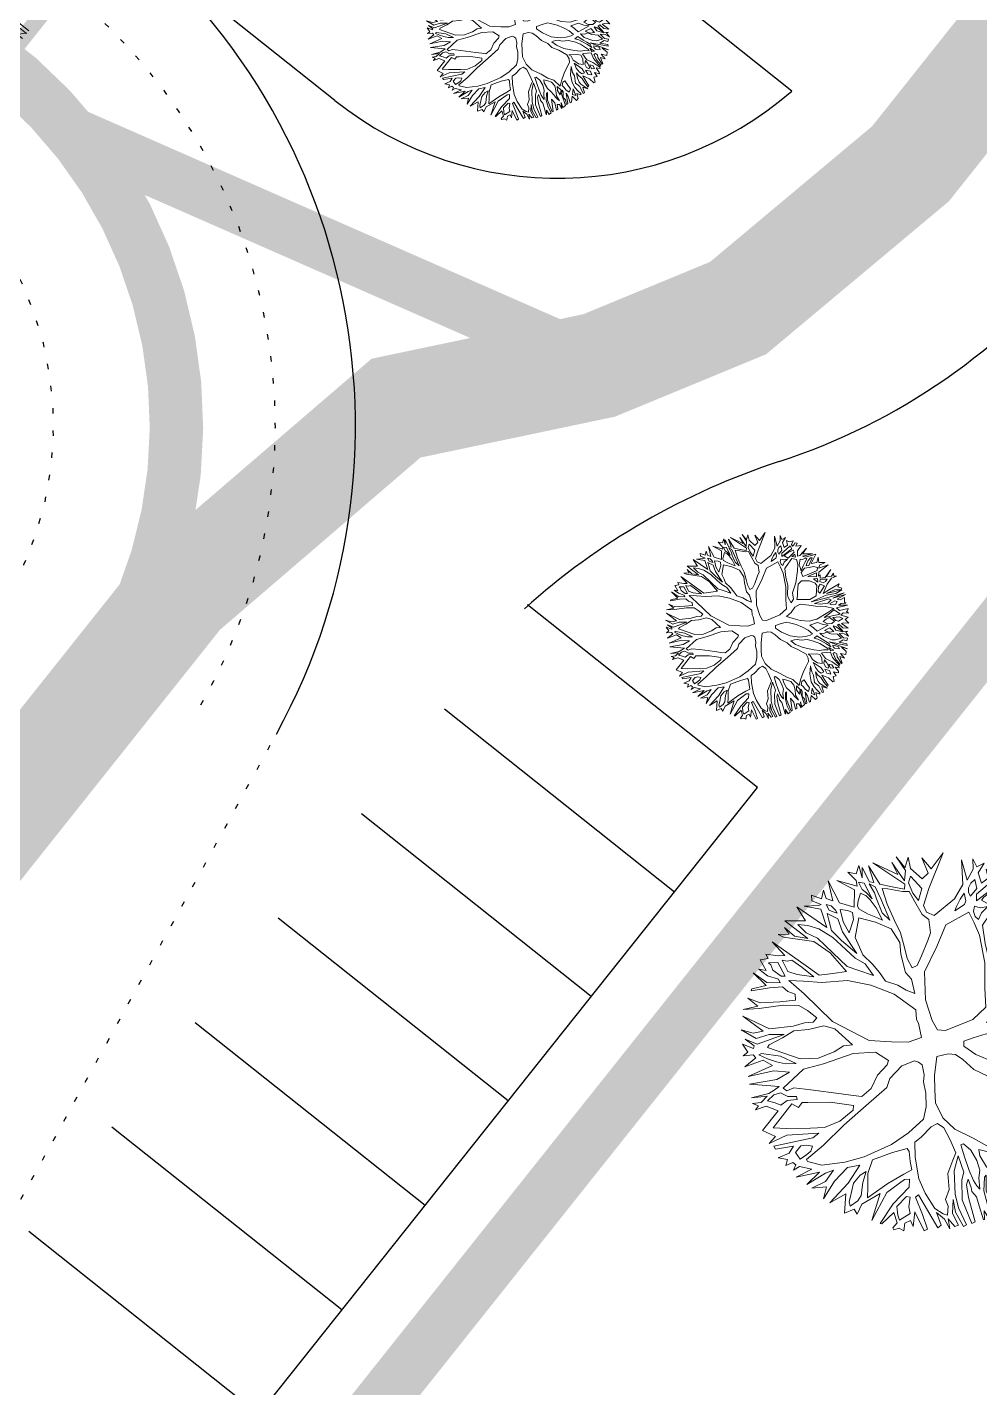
# Model space of a CAD drawing. Header units: metres. Extents: x -664657 to -643449, y -1076720 to -1062383.
# Drawn here: x -660271.14 to -660253.3, y -1066170.79 to -1066145.3 of the extents above; entities that cross this region are included whole.
import ezdxf

# ---------------------------------------------------------------- set-up
doc = ezdxf.new("R2010")
doc.units = ezdxf.units.M
doc.header["$LTSCALE"] = 0.1
for name, pattern in [('DASHED', [19.05, 12.7, -6.35]), ('DIVIDE', [31.75, 12.7, -6.35, 0, -6.35, 0, -6.35]), ('DOT', [6.35, 0, -6.35])]:
    doc.linetypes.add(name, pattern=pattern)
doc.layers.get('0').update_dxf_attribs({"color": 8, "lineweight": 9})
for name, color, linetype in [('AA_THER_DOPRAVA', 142, 'Continuous'), ('AA_THER_KOMUNIKACE', 201, 'Continuous'), ('AA_THER_srafy', 52, 'Continuous'), ('AA_THER_SRAFY KATASTR', 14, 'Continuous'), ('AA_THER_čerchovaná', 84, 'DIVIDE')]:
    doc.layers.add(name, color=color, linetype=linetype)
doc.layers.add('AA_THER_pomocná', color=30, linetype='Continuous', plot=False)
doc.layers.add('AA_THER_STAFAZ', color=252, linetype='Continuous', lineweight=0)

# ---------------------------------------------------------------- blocks, each defined once
blk = doc.blocks.new('A$C0C461CEA')
for p, q in [((0.1909, 0.7948), (0.205, 0.8261)), ((0.205, 0.8261), (0.2475, 0.7785)), ((0.3025, 0.7347), (0.3349, 0.855)), ((0.3349, 0.855), (0.3322, 0.7055)), ((0.4478, 0.7319), (0.3814, 0.832)), ((0.3814, 0.832), (0.4728, 0.7447)), ((0.4827, 0.7766), (0.4635, 0.8454)), ((0.4635, 0.8454), (0.5034, 0.8122)), ((0.5034, 0.8122), (0.5408, 0.8486)), ((0.5408, 0.8486), (0.5229, 0.7746)), ((0.5229, 0.7746), (0.5518, 0.8295)), ((0.5518, 0.8295), (0.5504, 0.7329)), ((0.5715, 0.7163), (0.5915, 0.8197)), ((0.5915, 0.8197), (0.5994, 0.6895)), ((0.7321, 0.6194), (0.6233, 0.8242)), ((0.6233, 0.8242), (0.7212, 0.6907)), ((0.0625, 0.6063), (-0.0086, 0.7652)), ((-0.0086, 0.7652), (0.1012, 0.7057)), ((0.1012, 0.7057), (0.0942, 0.804)), ((0.0942, 0.804), (0.1945, 0.61)), ((0.2144, 0.7254), (0.134, 0.7876)), ((0.134, 0.7876), (0.2123, 0.7506)), ((0.231, 0.749), (0.1909, 0.7948)), ((0.2123, 0.7506), (0.231, 0.749)), ((0.2475, 0.7785), (0.2831, 0.8185)), ((0.2831, 0.8185), (0.2728, 0.7662)), ((0.2728, 0.7662), (0.3025, 0.7347)), ((0.4728, 0.7447), (0.4827, 0.7766)), ((0.49, 0.7113), (0.4913, 0.7617)), ((0.4913, 0.7617), (0.5191, 0.7392)), ((0.5191, 0.7392), (0.5177, 0.6341)), ((0.7212, 0.6907), (0.7246, 0.7724)), ((0.7246, 0.7724), (0.7385, 0.6381)), ((0.7734, 0.6912), (0.7622, 0.7895)), ((0.7622, 0.7895), (0.7798, 0.7081)), ((0.7816, 0.7099), (0.8256, 0.7548)), ((0.8256, 0.7548), (0.807, 0.6874)), ((-0.1076, 0.5794), (-0.1357, 0.6884)), ((-0.1357, 0.6884), (-0.031, 0.4794)), ((-0.0624, 0.6807), (-0.0837, 0.7099)), ((-0.0837, 0.7099), (-0.0246, 0.6811)), ((0.0857, 0.5729), (-0.0624, 0.6807)), ((-0.0246, 0.6811), (-0.0293, 0.7296)), ((-0.0293, 0.7296), (-0.001, 0.6561)), ((-0.001, 0.6561), (0.0625, 0.6063)), ((0.0489, 0.7094), (0.0997, 0.6739)), ((0.0706, 0.64), (0.0489, 0.7094)), ((0.0997, 0.6739), (0.1481, 0.6263)), ((0.1945, 0.61), (0.2144, 0.7254)), ((0.226, 0.6439), (0.2358, 0.6836)), ((0.2358, 0.6836), (0.2784, 0.6252)), ((0.2563, 0.7342), (0.2799, 0.7134)), ((0.2567, 0.6946), (0.2563, 0.7342)), ((0.2719, 0.6756), (0.2567, 0.6946)), ((0.2907, 0.6571), (0.2719, 0.6756)), ((0.2799, 0.7134), (0.2905, 0.6781)), ((0.2905, 0.6781), (0.2907, 0.6571)), ((0.2979, 0.5942), (0.3158, 0.6676)), ((0.3158, 0.6676), (0.3538, 0.6409)), ((0.3322, 0.7055), (0.3982, 0.6414)), ((0.3982, 0.6414), (0.4478, 0.7319)), ((0.4376, 0.6628), (0.4193, 0.6392)), ((0.4709, 0.6967), (0.4376, 0.6628)), ((0.4818, 0.6818), (0.4709, 0.6967)), ((0.4922, 0.6693), (0.4818, 0.6818)), ((0.5046, 0.682), (0.49, 0.7113)), ((0.5033, 0.634), (0.4922, 0.6693)), ((0.5177, 0.6341), (0.5046, 0.682)), ((0.5388, 0.6217), (0.5469, 0.6596)), ((0.5445, 0.7226), (0.5676, 0.6892)), ((0.5469, 0.6596), (0.5445, 0.7226)), ((0.5504, 0.7329), (0.5715, 0.7163)), ((0.5676, 0.6892), (0.5624, 0.6094)), ((0.5997, 0.6601), (0.5814, 0.5634)), ((0.5994, 0.6895), (0.6563, 0.6415)), ((0.6292, 0.6436), (0.5997, 0.6601)), ((0.7385, 0.6381), (0.7734, 0.6912)), ((0.7798, 0.7081), (0.7816, 0.7099)), ((0.807, 0.6874), (0.8397, 0.5995)), ((1.0237, 0.6787), (0.847, 0.5299)), ((0.8882, 0.6125), (0.8974, 0.7111)), ((0.8974, 0.7111), (0.915, 0.6272)), ((0.915, 0.6272), (1.0237, 0.6787)), ((-0.2914, 0.4726), (-0.326, 0.5773)), ((-0.326, 0.5773), (-0.279, 0.4878)), ((-0.2559, 0.5216), (-0.2841, 0.5819)), ((-0.2841, 0.5819), (-0.2502, 0.5529)), ((-0.2502, 0.5529), (-0.2509, 0.6267)), ((-0.2509, 0.6267), (-0.2045, 0.6103)), ((-0.2145, 0.5868), (-0.1639, 0.5621)), ((-0.2083, 0.5701), (-0.2145, 0.5868)), ((-0.2045, 0.6103), (-0.2048, 0.6415)), ((-0.2048, 0.6415), (-0.1432, 0.5959)), ((-0.1432, 0.5959), (-0.1076, 0.5794)), ((0.115, 0.5798), (0.0706, 0.64)), ((0.154, 0.4584), (0.115, 0.5798)), ((0.1481, 0.6263), (0.1976, 0.5404)), ((0.2116, 0.5808), (0.226, 0.6439)), ((0.2358, 0.4988), (0.2116, 0.5808)), ((0.2784, 0.6252), (0.2666, 0.5435)), ((0.2986, 0.5186), (0.2979, 0.5942)), ((0.3586, 0.578), (0.2986, 0.5186)), ((0.3538, 0.6409), (0.3733, 0.6177)), ((0.3733, 0.6177), (0.3586, 0.578)), ((0.4193, 0.6392), (0.4171, 0.6182)), ((0.4171, 0.6182), (0.4494, 0.5681)), ((0.5123, 0.5753), (0.5033, 0.634)), ((0.5107, 0.4913), (0.5123, 0.5753)), ((0.5295, 0.531), (0.5388, 0.6217)), ((0.5624, 0.6094), (0.5511, 0.4706)), ((0.6988, 0.5873), (0.6292, 0.6436)), ((0.6563, 0.6415), (0.7155, 0.5941)), ((0.735, 0.5691), (0.6988, 0.5873)), ((0.7155, 0.5941), (0.7321, 0.6194)), ((0.7555, 0.6173), (0.7496, 0.55)), ((0.7846, 0.6469), (0.7555, 0.6173)), ((0.8108, 0.5488), (0.7846, 0.6469)), ((0.8397, 0.5995), (0.8882, 0.6125)), ((1.0385, 0.4544), (1.1026, 0.5894)), ((1.1026, 0.5894), (1.0744, 0.4649)), ((-0.3858, 0.4867), (-0.3775, 0.497)), ((-0.3775, 0.497), (-0.2914, 0.4726)), ((-0.2074, 0.4717), (-0.2559, 0.5216)), ((-0.2122, 0.5364), (-0.2083, 0.5701)), ((-0.1865, 0.4803), (-0.2122, 0.5364)), ((-0.1639, 0.5621), (-0.163, 0.4697)), ((-0.1345, 0.5624), (-0.1379, 0.4867)), ((-0.1115, 0.544), (-0.1345, 0.5624)), ((-0.0838, 0.5359), (-0.1115, 0.544)), ((-0.0496, 0.4708), (-0.0838, 0.5359)), ((0.1413, 0.4667), (0.0857, 0.5729)), ((0.1976, 0.5404), (0.234, 0.4382)), ((0.2807, 0.3882), (0.2358, 0.4988)), ((0.2666, 0.5435), (0.2807, 0.3882)), ((0.3923, 0.5717), (0.3176, 0.4768)), ((0.4686, 0.501), (0.3923, 0.5717)), ((0.4494, 0.5681), (0.4918, 0.5181)), ((0.5324, 0.4219), (0.4686, 0.501)), ((0.4918, 0.5181), (0.5107, 0.4913)), ((0.5511, 0.4706), (0.5295, 0.531)), ((0.5814, 0.5634), (0.5741, 0.4559)), ((0.7356, 0.5019), (0.735, 0.5691)), ((0.7383, 0.4095), (0.7356, 0.5019)), ((0.7496, 0.55), (0.7585, 0.4937)), ((0.7585, 0.4937), (0.8108, 0.5488)), ((0.847, 0.5299), (0.7715, 0.4536)), ((1.0744, 0.4649), (1.137, 0.5058)), ((1.137, 0.5058), (1.1659, 0.5624)), ((1.2126, 0.5083), (1.1542, 0.4723)), ((1.1659, 0.5624), (1.164, 0.5078)), ((1.164, 0.5078), (1.2126, 0.5083)), ((-0.3936, 0.3708), (-0.4822, 0.412)), ((-0.4822, 0.412), (-0.3938, 0.3876)), ((-0.3938, 0.3876), (-0.4239, 0.4587)), ((-0.4239, 0.4587), (-0.3723, 0.3986)), ((-0.2804, 0.4517), (-0.3858, 0.4867)), ((-0.2087, 0.4212), (-0.2804, 0.4517)), ((-0.279, 0.4878), (-0.209, 0.4482)), ((-0.209, 0.4482), (-0.2074, 0.4717)), ((-0.1939, 0.3812), (-0.2087, 0.4212)), ((-0.163, 0.4697), (-0.1865, 0.4803)), ((-0.1566, 0.4361), (-0.1135, 0.3214)), ((-0.0806, 0.3907), (-0.1566, 0.4361)), ((-0.1379, 0.4867), (-0.0955, 0.4433)), ((-0.0955, 0.4433), (-0.0133, 0.3853)), ((-0.0133, 0.3853), (-0.0496, 0.4708)), ((-0.031, 0.4794), (0.0185, 0.379)), ((0.1745, 0.3218), (0.1413, 0.4667)), ((0.1929, 0.3453), (0.154, 0.4584)), ((0.234, 0.4382), (0.2581, 0.367)), ((0.314, 0.4137), (0.3085, 0.3633)), ((0.3176, 0.4768), (0.314, 0.4137)), ((0.5399, 0.3235), (0.5324, 0.4219)), ((0.5741, 0.4559), (0.5707, 0.3742)), ((0.7715, 0.4536), (0.7677, 0.4098)), ((0.7677, 0.4098), (0.7999, 0.3699)), ((0.955, 0.4008), (1.0385, 0.4544)), ((1.0599, 0.421), (1.0457, 0.3957)), ((1.0849, 0.438), (1.0599, 0.421)), ((1.1166, 0.4468), (1.0849, 0.438)), ((1.1021, 0.3938), (1.1166, 0.4468)), ((1.1542, 0.4723), (1.1422, 0.4092)), ((1.1422, 0.4092), (1.1925, 0.4157)), ((1.1925, 0.4157), (1.2064, 0.4704)), ((1.2064, 0.4704), (1.2319, 0.4413)), ((1.2319, 0.4413), (1.2764, 0.4291)), ((1.2764, 0.4291), (1.2389, 0.3993)), ((-0.4361, 0.2384), (-0.5029, 0.3764)), ((-0.5029, 0.3764), (-0.3965, 0.2346)), ((-0.2563, 0.32), (-0.3936, 0.3708)), ((-0.3723, 0.3986), (-0.265, 0.3469)), ((-0.265, 0.3469), (-0.1764, 0.3123)), ((-0.1618, 0.3461), (-0.1939, 0.3812)), ((-0.1764, 0.3123), (-0.1618, 0.3461)), ((0.0124, 0.3328), (-0.0806, 0.3907)), ((0.154, 0.2694), (0.0124, 0.3328)), ((0.0185, 0.379), (0.0962, 0.3486)), ((0.0962, 0.3486), (0.1745, 0.3218)), ((0.2396, 0.2954), (0.1929, 0.3453)), ((0.2581, 0.367), (0.2965, 0.3085)), ((0.3085, 0.3633), (0.3345, 0.2855)), ((0.5707, 0.3742), (0.5505, 0.2834)), ((0.7311, 0.2894), (0.7598, 0.3635)), ((0.7598, 0.3635), (0.7383, 0.4095)), ((0.7999, 0.3699), (0.955, 0.4008)), ((0.9429, 0.3545), (0.9221, 0.3356)), ((0.9221, 0.3356), (0.9916, 0.3423)), ((0.9828, 0.3842), (0.9429, 0.3545)), ((1.0222, 0.4038), (0.9828, 0.3842)), ((0.9916, 0.3423), (1.0083, 0.3593)), ((1.0083, 0.3593), (1.0222, 0.4038)), ((1.0457, 0.3957), (1.046, 0.3705)), ((1.046, 0.3705), (1.1021, 0.3938)), ((1.0838, 0.3642), (1.065, 0.3286)), ((1.065, 0.3286), (1.2159, 0.3529)), ((1.1509, 0.3775), (1.0838, 0.3642)), ((1.1573, 0.3337), (1.1154, 0.3267)), ((1.2156, 0.3931), (1.1509, 0.3775)), ((1.2227, 0.332), (1.1573, 0.3337)), ((1.2159, 0.3529), (1.2156, 0.3931)), ((1.2206, 0.3026), (1.2227, 0.332)), ((1.2389, 0.3993), (1.2391, 0.3783)), ((1.2391, 0.3783), (1.2661, 0.3828)), ((1.3361, 0.3355), (1.2651, 0.2988)), ((1.2661, 0.3828), (1.2809, 0.398)), ((1.3081, 0.3832), (1.2747, 0.3577)), ((1.2747, 0.3577), (1.3361, 0.3355)), ((1.2809, 0.398), (1.3081, 0.3832)), ((-0.5263, 0.1871), (-0.5562, 0.2474)), ((-0.5562, 0.2474), (-0.5053, 0.1873)), ((-0.4948, 0.221), (-0.5502, 0.3087)), ((-0.5502, 0.3087), (-0.4951, 0.2564)), ((-0.4951, 0.2564), (-0.4361, 0.2384)), ((-0.1737, 0.2746), (-0.2563, 0.32)), ((-0.142, 0.2245), (-0.1737, 0.2746)), ((-0.1135, 0.3214), (-0.0399, 0.0946)), ((0.2659, 0.178), (0.154, 0.2694)), ((0.3075, 0.2222), (0.2396, 0.2954)), ((0.2965, 0.3085), (0.3075, 0.2222)), ((0.3345, 0.2855), (0.3477, 0.2208)), ((0.4846, 0.1484), (0.513, 0.2579)), ((0.513, 0.2579), (0.5399, 0.3235)), ((0.5505, 0.2834), (0.5344, 0.2185)), ((0.6186, 0.1917), (0.6936, 0.2554)), ((0.6936, 0.2554), (0.7311, 0.2894)), ((0.8343, 0.2886), (0.726, 0.1969)), ((0.9921, 0.2901), (0.8343, 0.2886)), ((0.9904, 0.2187), (0.9921, 0.2901)), ((1.0192, 0.2796), (1.0135, 0.2501)), ((1.0135, 0.2501), (1.0222, 0.2232)), ((1.04, 0.305), (1.0192, 0.2796)), ((1.0222, 0.2232), (1.0573, 0.2506)), ((1.0654, 0.28), (1.04, 0.305)), ((1.1606, 0.2474), (1.0537, 0.1959)), ((1.0573, 0.2506), (1.11, 0.2661)), ((1.11, 0.2661), (1.0654, 0.28)), ((1.1154, 0.3267), (1.0945, 0.3181)), ((1.0945, 0.3181), (1.1225, 0.2722)), ((1.1225, 0.2722), (1.2206, 0.3026)), ((1.2071, 0.21), (1.1606, 0.2474)), ((1.2209, 0.2774), (1.173, 0.2685)), ((1.173, 0.2685), (1.2086, 0.2394)), ((1.2086, 0.2394), (1.2209, 0.2774)), ((1.2651, 0.2988), (1.2362, 0.2421)), ((1.2633, 0.2358), (1.3787, 0.2747)), ((1.3787, 0.2747), (1.3011, 0.2361)), ((-0.6119, 0.1653), (-0.5765, 0.1716)), ((-0.557, 0.1424), (-0.6119, 0.1653)), ((-0.5765, 0.1716), (-0.5831, 0.2286)), ((-0.5831, 0.2286), (-0.5363, 0.1744)), ((-0.5363, 0.1744), (-0.5263, 0.1871)), ((-0.5053, 0.1873), (-0.3346, 0.1632)), ((-0.4148, 0.205), (-0.4948, 0.221)), ((-0.3346, 0.1632), (-0.4148, 0.205)), ((-0.3965, 0.2346), (-0.2634, 0.1813)), ((-0.2634, 0.1813), (-0.1936, 0.167)), ((-0.1936, 0.167), (-0.1454, 0.1464)), ((-0.1137, 0.1593), (-0.142, 0.2245)), ((0.3636, 0.065), (0.2659, 0.178)), ((0.3477, 0.2208), (0.3543, 0.1597)), ((0.5344, 0.2185), (0.5332, 0.1548)), ((0.5668, 0.1534), (0.6186, 0.1917)), ((0.726, 0.1969), (0.5883, 0.099)), ((0.9852, 0.1382), (0.9904, 0.2187)), ((1.0286, 0.1813), (0.99, 0.0777)), ((1.0537, 0.1959), (1.0286, 0.1813)), ((1.1927, 0.1511), (1.2071, 0.21)), ((1.2493, 0.1936), (1.2013, 0.1319)), ((1.2362, 0.2421), (1.2633, 0.2358)), ((1.268, 0.1788), (1.2493, 0.1936)), ((1.3143, 0.169), (1.268, 0.1788)), ((1.4109, 0.1802), (1.2887, 0.2132)), ((1.2887, 0.2132), (1.3166, 0.1841)), ((1.3011, 0.2361), (1.4109, 0.1802)), ((1.3187, 0.1583), (1.3143, 0.169)), ((1.3166, 0.1841), (1.4429, 0.1553)), ((-0.6346, 0.1014), (-0.5508, 0.1173)), ((-0.5187, 0.0858), (-0.6346, 0.1014)), ((-0.5508, 0.1173), (-0.557, 0.1424)), ((-0.5089, 0.1261), (-0.5257, 0.1259)), ((-0.5257, 0.1259), (-0.4916, 0.08)), ((-0.4845, 0.0297), (-0.5187, 0.0858)), ((-0.4158, 0.0574), (-0.5089, 0.1261)), ((-0.4437, 0.1495), (-0.4604, 0.141)), ((-0.4604, 0.141), (-0.3179, -0.0131)), ((-0.3531, 0.1486), (-0.4437, 0.1495)), ((-0.2733, 0.1554), (-0.3531, 0.1486)), ((-0.1914, 0.1208), (-0.2733, 0.1554)), ((-0.0987, 0.0965), (-0.1914, 0.1208)), ((-0.1454, 0.1464), (-0.1137, 0.1593)), ((-0.0496, 0.0483), (-0.0987, 0.0965)), ((-0.0399, 0.0946), (0.1007, -0.1098)), ((0.3543, 0.1597), (0.4095, 0.1032)), ((0.4095, 0.1032), (0.4394, 0.0531)), ((0.4758, 0.0097), (0.4978, 0.0957)), ((0.4978, 0.0957), (0.4846, 0.1484)), ((0.5883, 0.099), (0.5142, -0.053)), ((0.5332, 0.1548), (0.5668, 0.1534)), ((0.934, -0.0237), (0.9852, 0.1382)), ((1.1496, 0.081), (1.1927, 0.1511)), ((1.2014, 0.1175), (1.1918, 0.0604)), ((1.1918, 0.0604), (1.2418, 0.1053)), ((1.2013, 0.1319), (1.2014, 0.1175)), ((1.2418, 0.1053), (1.2769, 0.1285)), ((1.2939, 0.1076), (1.2755, 0.0865)), ((1.2755, 0.0865), (1.305, 0.0765)), ((1.2769, 0.1285), (1.3187, 0.1583)), ((1.3273, 0.1314), (1.2939, 0.1076)), ((1.305, 0.0765), (1.3843, 0.1379)), ((1.3674, 0.1486), (1.3273, 0.1314)), ((1.4429, 0.1553), (1.3404, 0.0811)), ((1.3843, 0.1379), (1.3674, 0.1486)), ((1.406, 0.0607), (1.4535, 0.1092)), ((1.4535, 0.1092), (1.4313, 0.0502)), ((-0.4926, -0.0022), (-0.6442, 0.0407)), ((-0.6442, 0.0407), (-0.4845, 0.0297)), ((-0.4916, 0.08), (-0.4534, 0.0384)), ((-0.4534, 0.0384), (-0.411, 0.0028)), ((-0.3538, -0.026), (-0.4158, 0.0574)), ((-0.411, 0.0028), (-0.3538, -0.026)), ((-0.0003, -0.0856), (-0.0496, 0.0483)), ((0.4347, -0.079), (0.3636, 0.065)), ((0.4394, 0.0531), (0.4758, 0.0097)), ((0.99, 0.0777), (0.9657, -0.0174)), ((1.0643, -0.035), (1.1496, 0.081)), ((1.1836, 0.0436), (1.1756, -0.0069)), ((1.2421, 0.0717), (1.1836, 0.0436)), ((1.2969, 0.0513), (1.2421, 0.0717)), ((1.3474, 0.0368), (1.2969, 0.0513)), ((1.3404, 0.0811), (1.406, 0.0607)), ((1.3855, 0.0059), (1.3474, 0.0368)), ((1.3667, -0.0261), (1.3855, 0.0059)), ((1.4208, 0.0165), (1.3983, -0.0108)), ((1.4947, 0.013), (1.4208, 0.0165)), ((1.4313, 0.0502), (1.4947, 0.013)), ((-0.5989, -0.1184), (-0.6875, -0.0815)), ((-0.6875, -0.0815), (-0.5822, -0.1081)), ((-0.5084, -0.1007), (-0.6588, -0.0038)), ((-0.6588, -0.0038), (-0.5005, -0.0569)), ((-0.5005, -0.0569), (-0.4123, -0.0536)), ((-0.4123, -0.0536), (-0.4926, -0.0022)), ((-0.3298, -0.078), (-0.4915, -0.1198)), ((-0.2078, -0.1044), (-0.3298, -0.078)), ((-0.3179, -0.0131), (-0.2208, -0.0601)), ((-0.2208, -0.0601), (-0.1181, -0.0717)), ((-0.1181, -0.0717), (-0.0509, -0.0669)), ((-0.0509, -0.0669), (-0.0003, -0.0856)), ((0.4118, -0.132), (0.4347, -0.079)), ((0.5142, -0.053), (0.4921, -0.1816)), ((0.8639, -0.1588), (0.934, -0.0237)), ((0.9657, -0.0174), (0.9079, -0.1187)), ((0.9728, -0.1265), (1.0643, -0.035)), ((1.0838, -0.0666), (1.0258, -0.1512)), ((1.1382, -0.0469), (1.0838, -0.0666)), ((1.2245, -0.0947), (1.1382, -0.0469)), ((1.1756, -0.0069), (1.2766, -0.0203)), ((1.2306, -0.04), (1.3211, -0.0913)), ((1.2894, -0.0412), (1.2306, -0.04)), ((1.2766, -0.0203), (1.3667, -0.0261)), ((1.3459, -0.0473), (1.2894, -0.0412)), ((1.3211, -0.0913), (1.3459, -0.0473)), ((1.3735, -0.053), (1.3463, -0.0935)), ((1.5137, -0.0288), (1.3735, -0.053)), ((1.3983, -0.0108), (1.5137, -0.0288)), ((-0.7011, -0.1572), (-0.6718, -0.1443)), ((-0.6338, -0.1674), (-0.7011, -0.1572)), ((-0.6718, -0.1443), (-0.6973, -0.1152)), ((-0.6973, -0.1152), (-0.6491, -0.1339)), ((-0.6491, -0.1339), (-0.5989, -0.1184)), ((-0.561, -0.1289), (-0.6113, -0.142)), ((-0.6113, -0.142), (-0.5749, -0.1752)), ((-0.5822, -0.1081), (-0.5444, -0.1053)), ((-0.5189, -0.1369), (-0.561, -0.1289)), ((-0.5444, -0.1053), (-0.5084, -0.1007)), ((-0.4909, -0.1786), (-0.5189, -0.1369)), ((-0.4915, -0.1198), (-0.481, -0.1449)), ((-0.481, -0.1449), (-0.4348, -0.1486)), ((-0.4348, -0.1486), (-0.3496, -0.2066)), ((-0.0227, -0.1338), (-0.2078, -0.1044)), ((0.1015, -0.1896), (-0.0227, -0.1338)), ((0.1007, -0.1098), (0.2148, -0.1801)), ((0.3858, -0.2414), (0.412, -0.1572)), ((0.412, -0.1572), (0.4118, -0.132)), ((0.8145, -0.2625), (0.8639, -0.1588)), ((0.9079, -0.1187), (0.8974, -0.1501)), ((0.8974, -0.1501), (0.9006, -0.228)), ((0.9465, -0.1982), (0.9728, -0.1265)), ((1.0258, -0.1512), (1.0094, -0.1868)), ((1.2713, -0.153), (1.2245, -0.0947)), ((1.2758, -0.1866), (1.2713, -0.153)), ((1.3237, -0.1165), (1.2773, -0.0959)), ((1.2773, -0.0959), (1.3031, -0.1569)), ((1.3031, -0.1569), (1.3237, -0.1165)), ((1.3468, -0.1397), (1.3326, -0.1608)), ((1.3326, -0.1608), (1.3599, -0.1942)), ((1.3463, -0.0935), (1.3739, -0.0908)), ((1.3678, -0.1479), (1.3468, -0.1397)), ((1.3739, -0.0908), (1.3533, -0.1288)), ((1.3533, -0.1288), (1.4098, -0.1475)), ((1.3998, -0.1662), (1.3678, -0.1479)), ((1.4098, -0.1475), (1.5185, -0.0936)), ((1.5185, -0.0936), (1.4308, -0.1449)), ((1.4308, -0.1449), (1.4857, -0.1695)), ((1.4857, -0.1695), (1.5275, -0.1481)), ((1.5275, -0.1481), (1.511, -0.1843)), ((-0.7209, -0.2876), (-0.5828, -0.2275)), ((-0.4904, -0.229), (-0.6577, -0.302)), ((-0.5828, -0.2275), (-0.6338, -0.1674)), ((-0.5749, -0.1752), (-0.5518, -0.2044)), ((-0.5518, -0.2044), (-0.5057, -0.1973)), ((-0.5057, -0.1973), (-0.4485, -0.2202)), ((-0.4444, -0.2033), (-0.4909, -0.1786)), ((-0.4648, -0.2665), (-0.4904, -0.229)), ((-0.4485, -0.2202), (-0.4444, -0.2033)), ((-0.3496, -0.2066), (-0.1997, -0.3144)), ((0.1467, -0.2708), (0.1015, -0.1896)), ((0.2148, -0.1801), (0.3017, -0.2297)), ((0.3017, -0.2297), (0.3858, -0.2414)), ((0.4921, -0.1816), (0.4927, -0.2464)), ((0.9006, -0.228), (0.9465, -0.1982)), ((1.0094, -0.1868), (0.9803, -0.2249)), ((0.9803, -0.2249), (1.1197, -0.2973)), ((1.2078, -0.294), (1.2758, -0.1866)), ((1.2869, -0.2117), (1.2555, -0.26)), ((1.2624, -0.2875), (1.3561, -0.2362)), ((1.3179, -0.1922), (1.2869, -0.2117)), ((1.3938, -0.2292), (1.298, -0.3082)), ((1.3561, -0.2362), (1.3179, -0.1922)), ((1.3599, -0.1942), (1.3893, -0.1939)), ((1.3893, -0.1939), (1.4209, -0.1786)), ((1.4757, -0.1906), (1.3938, -0.2292)), ((1.4209, -0.1786), (1.3998, -0.1662)), ((1.5406, -0.2008), (1.4757, -0.1906)), ((1.511, -0.1843), (1.5406, -0.2008)), ((-0.6698, -0.3543), (-0.7209, -0.2876)), ((-0.6577, -0.302), (-0.5883, -0.3434)), ((-0.4314, -0.2512), (-0.4648, -0.2665)), ((-0.4018, -0.2659), (-0.4314, -0.2512)), ((-0.2812, -0.3278), (-0.4018, -0.2659)), ((-0.1997, -0.3144), (-0.1405, -0.3576)), ((-0.0246, -0.3715), (0.0463, -0.318)), ((0.0463, -0.318), (0.1277, -0.2902)), ((0.1277, -0.2902), (0.1467, -0.2708)), ((0.4927, -0.2464), (0.5332, -0.2736)), ((0.5332, -0.2736), (0.7097, -0.2905)), ((0.7097, -0.2905), (0.8145, -0.2625)), ((0.8463, -0.3294), (0.9138, -0.2951)), ((0.9138, -0.2951), (0.987, -0.292)), ((0.987, -0.292), (1.0758, -0.3499)), ((1.1197, -0.2973), (1.2078, -0.294)), ((1.2555, -0.26), (1.2624, -0.2875)), ((1.298, -0.3082), (1.3885, -0.3007)), ((1.3885, -0.3007), (1.5271, -0.2951)), ((1.5271, -0.2951), (1.4955, -0.3206)), ((1.4955, -0.3206), (1.5277, -0.3581)), ((-0.7224, -0.3741), (-0.6698, -0.3543)), ((-0.6047, -0.3813), (-0.7224, -0.3741)), ((-0.7051, -0.4219), (-0.7053, -0.4033)), ((-0.7053, -0.4033), (-0.4755, -0.4683)), ((-0.4293, -0.4594), (-0.6047, -0.3813)), ((-0.5883, -0.3434), (-0.4592, -0.4111)), ((-0.167, -0.4107), (-0.2812, -0.3278)), ((-0.1405, -0.3576), (-0.0982, -0.3866)), ((-0.0982, -0.3866), (-0.0246, -0.3715)), ((0.1015, -0.3702), (0.0598, -0.4102)), ((0.2019, -0.3375), (0.1015, -0.3702)), ((0.2837, -0.3475), (0.2019, -0.3375)), ((0.3006, -0.3641), (0.2837, -0.3475)), ((0.2954, -0.4482), (0.3135, -0.3892)), ((0.3135, -0.3892), (0.3006, -0.3641)), ((0.4142, -0.3858), (0.348, -0.4812)), ((0.4816, -0.4043), (0.4142, -0.3858)), ((0.5179, -0.4292), (0.4816, -0.4043)), ((0.6014, -0.3822), (0.5867, -0.4075)), ((0.5867, -0.4075), (0.6277, -0.4869)), ((0.6603, -0.39), (0.6014, -0.3822)), ((0.7403, -0.406), (0.6603, -0.39)), ((0.7675, -0.431), (0.7403, -0.406)), ((0.7733, -0.3469), (0.8463, -0.3294)), ((0.8327, -0.4069), (0.7733, -0.3469)), ((0.8963, -0.4693), (0.8327, -0.4069)), ((1.0758, -0.3499), (1.1459, -0.4021)), ((1.3218, -0.3457), (1.1218, -0.3285)), ((1.1218, -0.3285), (1.3137, -0.377)), ((1.1455, -0.3661), (1.3307, -0.3979)), ((1.2047, -0.4057), (1.1455, -0.3661)), ((1.1459, -0.4021), (1.2473, -0.4617)), ((1.2933, -0.4384), (1.2047, -0.4057)), ((1.3137, -0.377), (1.5259, -0.4212)), ((1.4355, -0.3824), (1.3218, -0.3457)), ((1.3307, -0.3979), (1.3495, -0.4229)), ((1.4393, -0.3338), (1.3342, -0.3288)), ((1.3342, -0.3288), (1.5213, -0.375)), ((1.5213, -0.375), (1.4355, -0.3824)), ((1.5128, -0.3691), (1.4393, -0.3338)), ((1.5277, -0.3581), (1.5128, -0.3691)), ((-0.6707, -0.5122), (-0.7148, -0.4766)), ((-0.7148, -0.4766), (-0.6433, -0.4825)), ((-0.6016, -0.4569), (-0.7051, -0.4219)), ((-0.6433, -0.4825), (-0.6016, -0.4569)), ((-0.5618, -0.4775), (-0.6078, -0.4966)), ((-0.5281, -0.4898), (-0.5618, -0.4775)), ((-0.5002, -0.5123), (-0.5281, -0.4898)), ((-0.4755, -0.4683), (-0.4293, -0.4594)), ((-0.4592, -0.4111), (-0.3833, -0.4464)), ((-0.2736, -0.4891), (-0.4394, -0.5369)), ((-0.3833, -0.4464), (-0.2842, -0.4556)), ((-0.2842, -0.4556), (-0.1817, -0.436)), ((-0.0994, -0.4478), (-0.2736, -0.4891)), ((-0.1817, -0.436), (-0.167, -0.4107)), ((0.0598, -0.4102), (-0.0994, -0.4478)), ((0.252, -0.5512), (0.2706, -0.4838)), ((0.2706, -0.4838), (0.2954, -0.4482)), ((0.348, -0.4812), (0.3091, -0.559)), ((0.5435, -0.4769), (0.5179, -0.4292)), ((0.5738, -0.5607), (0.5435, -0.4769)), ((0.6277, -0.4869), (0.6999, -0.5762)), ((0.8311, -0.4891), (0.7675, -0.431)), ((0.8845, -0.5516), (0.8311, -0.4891)), ((0.9875, -0.5272), (0.8963, -0.4693)), ((1.2473, -0.4617), (1.3278, -0.5305)), ((1.3495, -0.4229), (1.2933, -0.4384)), ((1.3078, -0.4551), (1.3816, -0.4544)), ((1.323, -0.4777), (1.3078, -0.4551)), ((1.3671, -0.4983), (1.323, -0.4777)), ((1.4028, -0.4752), (1.3671, -0.4983)), ((1.5259, -0.4212), (1.3746, -0.4124)), ((1.3746, -0.4124), (1.5304, -0.4487)), ((1.3816, -0.4544), (1.4028, -0.4752)), ((1.5304, -0.4487), (1.4152, -0.4516)), ((1.4152, -0.4516), (1.4449, -0.4766)), ((1.4449, -0.4766), (1.5054, -0.4742)), ((1.5054, -0.4742), (1.4765, -0.5225)), ((-0.6974, -0.5394), (-0.6707, -0.5122)), ((-0.6512, -0.5414), (-0.6974, -0.5394)), ((-0.6699, -0.5854), (-0.6426, -0.5641)), ((-0.6426, -0.5641), (-0.6512, -0.5414)), ((-0.6078, -0.4966), (-0.6031, -0.5451)), ((-0.6031, -0.5451), (-0.5546, -0.5404)), ((-0.5693, -0.5658), (-0.571, -0.5784)), ((-0.4394, -0.5369), (-0.5693, -0.5658)), ((-0.5546, -0.5404), (-0.5234, -0.5335)), ((-0.5234, -0.5335), (-0.5002, -0.5123)), ((0.2149, -0.623), (0.252, -0.5512)), ((0.3091, -0.559), (0.2762, -0.629)), ((0.6267, -0.6316), (0.5738, -0.5607)), ((0.9272, -0.6184), (0.8845, -0.5516)), ((0.9729, -0.5718), (1.0721, -0.5894)), ((0.9968, -0.6219), (0.9729, -0.5718)), ((1.0632, -0.5415), (0.9875, -0.5272)), ((1.0843, -0.5497), (1.0632, -0.5415)), ((1.2397, -0.5416), (1.0843, -0.5497)), ((1.271, -0.5563), (1.1727, -0.5716)), ((1.1727, -0.5716), (1.3455, -0.6227)), ((1.3278, -0.5305), (1.2397, -0.5416)), ((1.3195, -0.545), (1.271, -0.5563)), ((1.3622, -0.6202), (1.3195, -0.545)), ((1.492, -0.5751), (1.3614, -0.5386)), ((1.3614, -0.5386), (1.3763, -0.5846)), ((1.4345, -0.5211), (1.3949, -0.5215)), ((1.3949, -0.5215), (1.492, -0.5751)), ((1.4851, -0.5434), (1.4345, -0.5211)), ((1.4765, -0.5225), (1.4851, -0.5434)), ((-0.5365, -0.6705), (-0.6755, -0.6298)), ((-0.6755, -0.6298), (-0.5687, -0.633)), ((-0.628, -0.5832), (-0.6699, -0.5854)), ((-0.5687, -0.633), (-0.628, -0.5832)), ((-0.571, -0.5784), (-0.5032, -0.6384)), ((-0.5032, -0.6384), (-0.3725, -0.6875)), ((0.1651, -0.6823), (0.2149, -0.623)), ((0.2762, -0.629), (0.273, -0.7298)), ((0.6483, -0.6967), (0.6267, -0.6316)), ((0.6795, -0.6352), (0.7095, -0.698)), ((0.7234, -0.6414), (0.6795, -0.6352)), ((0.6999, -0.5762), (0.793, -0.6425)), ((0.7553, -0.6537), (0.7234, -0.6414)), ((0.7934, -0.6869), (0.7553, -0.6537)), ((0.793, -0.6425), (0.8605, -0.6695)), ((0.953, -0.683), (0.9272, -0.6184)), ((1.0184, -0.6805), (0.9968, -0.6219)), ((1.0721, -0.5894), (1.1188, -0.6418)), ((1.1188, -0.6418), (1.1714, -0.679)), ((1.1353, -0.6098), (1.1814, -0.6009)), ((1.1694, -0.6581), (1.1353, -0.6098)), ((1.1814, -0.6009), (1.2277, -0.6029)), ((1.2277, -0.6029), (1.262, -0.674)), ((1.3392, -0.6522), (1.2656, -0.6211)), ((1.2656, -0.6211), (1.2787, -0.6696)), ((1.3671, -0.6897), (1.3392, -0.6522)), ((1.3455, -0.6227), (1.3622, -0.6202)), ((1.4043, -0.6306), (1.3642, -0.6412)), ((1.3642, -0.6412), (1.4321, -0.7059)), ((1.3763, -0.5846), (1.4798, -0.613)), ((1.4569, -0.6637), (1.4043, -0.6306)), ((1.4608, -0.6342), (1.444, -0.6362)), ((1.444, -0.6362), (1.4569, -0.6637)), ((1.4798, -0.613), (1.4608, -0.6342)), ((-0.6394, -0.6985), (-0.5365, -0.6705)), ((-0.5069, -0.6912), (-0.6394, -0.6985)), ((-0.5398, -0.7671), (-0.6223, -0.7319)), ((-0.6223, -0.7319), (-0.5317, -0.7353)), ((-0.5317, -0.7353), (-0.4564, -0.6991)), ((-0.4564, -0.6991), (-0.5069, -0.6912)), ((-0.374, -0.7235), (-0.4834, -0.76)), ((-0.3023, -0.7456), (-0.374, -0.7235)), ((-0.3725, -0.6875), (-0.2564, -0.714)), ((-0.2564, -0.714), (-0.0757, -0.7266)), ((-0.0757, -0.7266), (0.0478, -0.7128)), ((0.0478, -0.7128), (0.1651, -0.6823)), ((0.273, -0.7298), (0.3033, -0.8237)), ((0.706, -0.7652), (0.6483, -0.6967)), ((0.7095, -0.698), (0.7709, -0.7754)), ((0.8609, -0.7133), (0.7934, -0.6869)), ((0.8605, -0.6695), (0.9194, -0.6833)), ((0.9226, -0.7655), (0.8609, -0.7133)), ((0.9194, -0.6833), (0.953, -0.683)), ((0.9433, -0.7377), (0.9871, -0.7289)), ((0.9871, -0.7289), (1.0255, -0.7957)), ((1.0874, -0.6799), (1.0184, -0.6805)), ((1.0331, -0.7158), (1.0529, -0.7744)), ((1.0778, -0.743), (1.0331, -0.7158)), ((1.1714, -0.679), (1.0874, -0.6799)), ((1.0985, -0.7134), (1.1742, -0.7168)), ((1.1386, -0.7592), (1.0985, -0.7134)), ((1.2176, -0.6828), (1.1694, -0.6581)), ((1.1742, -0.7168), (1.1934, -0.7796)), ((1.262, -0.674), (1.2176, -0.6828)), ((1.2204, -0.7164), (1.2251, -0.7751)), ((1.2458, -0.7413), (1.2204, -0.7164)), ((1.2919, -0.7301), (1.2685, -0.7327)), ((1.2685, -0.7327), (1.2929, -0.8333)), ((1.2787, -0.6696), (1.3042, -0.6964)), ((1.3135, -0.7911), (1.2919, -0.7301)), ((1.3042, -0.6964), (1.3671, -0.6897)), ((1.3508, -0.7403), (1.3214, -0.7364)), ((1.3214, -0.7364), (1.366, -0.826)), ((1.4321, -0.7059), (1.386, -0.7148)), ((1.386, -0.7148), (1.4058, -0.7752)), ((-0.4834, -0.76), (-0.5896, -0.8222)), ((-0.5896, -0.8222), (-0.5398, -0.7671)), ((-0.5682, -0.8616), (-0.4157, -0.8097)), ((-0.4157, -0.8097), (-0.3023, -0.7456)), ((-0.3294, -0.8005), (-0.388, -0.8245)), ((-0.335, -0.8467), (-0.2874, -0.7983)), ((-0.2874, -0.7983), (-0.3294, -0.8005)), ((-0.2831, -0.8126), (-0.322, -0.8868)), ((-0.2207, -0.7532), (-0.2831, -0.8126)), ((-0.0921, -0.7712), (-0.2207, -0.7532)), ((-0.0037, -0.7913), (-0.0921, -0.7712)), ((-0.0239, -0.8689), (-0.0017, -0.8123)), ((-0.0017, -0.8123), (-0.0037, -0.7913)), ((0.055, -0.7799), (0.0138, -0.8602)), ((0.103, -0.7711), (0.055, -0.7799)), ((0.1849, -0.7451), (0.103, -0.7711)), ((0.2269, -0.7447), (0.1849, -0.7451)), ((0.2501, -0.7864), (0.2269, -0.7447)), ((0.2491, -0.8621), (0.2501, -0.7864)), ((0.7657, -0.8636), (0.706, -0.7652)), ((0.7709, -0.7754), (0.8731, -0.8602)), ((0.9754, -0.8256), (0.9226, -0.7655)), ((0.979, -0.7691), (0.9433, -0.7377)), ((1.0046, -0.8043), (0.979, -0.7691)), ((1.0454, -0.8693), (1.0046, -0.8043)), ((1.0255, -0.7957), (1.0511, -0.8398)), ((1.0529, -0.7744), (1.1269, -0.8559)), ((1.1114, -0.7444), (1.0778, -0.743)), ((1.1514, -0.7861), (1.1114, -0.7444)), ((1.1934, -0.7796), (1.1386, -0.7592)), ((1.2173, -0.8298), (1.1514, -0.7861)), ((1.2251, -0.7751), (1.2887, -0.8351)), ((1.2691, -0.7915), (1.2458, -0.7413)), ((1.2887, -0.8351), (1.2691, -0.7915)), ((1.366, -0.826), (1.3135, -0.7911)), ((1.4058, -0.7752), (1.3508, -0.7403)), ((-0.4573, -0.8587), (-0.5682, -0.8616)), ((-0.5193, -0.9578), (-0.4573, -0.8587)), ((-0.4461, -0.8922), (-0.4628, -0.9092)), ((-0.388, -0.8245), (-0.4461, -0.8922)), ((-0.3811, -0.9126), (-0.335, -0.8467)), ((-0.322, -0.8868), (-0.355, -0.9418)), ((-0.0402, -0.9177), (-0.0239, -0.8689)), ((0.0138, -0.8602), (-0.027, -0.9866)), ((0.2433, -0.9527), (0.2491, -0.8621)), ((0.3033, -0.8237), (0.3757, -0.9238)), ((0.7663, -0.9182), (0.7657, -0.8636)), ((0.7886, -0.8736), (0.8839, -0.9213)), ((0.8039, -0.9029), (0.7886, -0.8736)), ((0.8731, -0.8602), (0.9323, -0.8998)), ((0.9323, -0.8998), (0.9805, -0.9161)), ((1.031, -0.9282), (0.9754, -0.8256)), ((1.0754, -0.9254), (1.0454, -0.8693)), ((1.0511, -0.8398), (1.075, -0.8816)), ((1.075, -0.8816), (1.0754, -0.9254)), ((1.2586, -1.0058), (1.085, -0.8647)), ((1.085, -0.8647), (1.2422, -1.0456)), ((1.1269, -0.8559), (1.1631, -0.8784)), ((1.1631, -0.8784), (1.2389, -0.8968)), ((1.2389, -0.8968), (1.2173, -0.8298)), ((1.2932, -0.8627), (1.2401, -0.8314)), ((1.2401, -0.8314), (1.2642, -0.9026)), ((1.2929, -0.8333), (1.3453, -0.8556)), ((1.3273, -0.9128), (1.2932, -0.8627)), ((1.3453, -0.8556), (1.3183, -0.8558)), ((1.3183, -0.8558), (1.3273, -0.9128)), ((-0.458, -0.9638), (-0.5193, -0.9578)), ((-0.4628, -0.9092), (-0.4691, -0.9363)), ((-0.4691, -0.9363), (-0.4146, -0.9297)), ((-0.4559, -0.9991), (-0.458, -0.9638)), ((-0.4017, -0.959), (-0.4559, -0.9991)), ((-0.4146, -0.9297), (-0.3811, -0.9126)), ((-0.2751, -0.9554), (-0.4017, -0.959)), ((-0.3963, -1.0748), (-0.2751, -0.9554)), ((-0.2372, -0.9676), (-0.3963, -1.0748)), ((-0.355, -0.9418), (-0.2064, -0.9235)), ((-0.1053, -0.9495), (-0.2372, -0.9676)), ((-0.2064, -0.9235), (-0.0948, -0.9182)), ((-0.0776, -0.9619), (-0.1053, -0.9495)), ((-0.1024, -1.0041), (-0.0776, -0.9619)), ((-0.0948, -0.9182), (-0.0402, -0.9177)), ((0.1416, -1.0395), (0.2058, -0.9825)), ((0.2459, -0.9737), (0.1836, -1.0433)), ((0.2058, -0.9825), (0.2433, -0.9527)), ((0.2302, -1.0771), (0.2459, -0.9737)), ((0.2917, -0.9247), (0.2774, -0.9986)), ((0.3085, -0.9269), (0.2917, -0.9247)), ((0.33, -0.9813), (0.3085, -0.9269)), ((0.3325, -1.0527), (0.33, -0.9813)), ((0.3757, -0.9238), (0.4269, -1.0031)), ((0.6932, -0.9987), (0.7499, -0.958)), ((0.7499, -0.958), (0.7663, -0.9182)), ((0.8044, -0.9557), (0.8039, -0.9029)), ((0.813, -0.9766), (0.8044, -0.9557)), ((0.8405, -1.0243), (0.813, -0.9766)), ((0.8839, -0.9213), (0.9136, -0.9462)), ((0.9136, -0.9462), (0.9141, -0.9984)), ((0.9495, -0.9416), (0.9387, -0.9417)), ((0.9387, -0.9417), (0.9503, -1.0232)), ((1.0399, -0.9804), (0.9495, -0.9416)), ((0.9805, -0.9161), (1.0294, -0.9451)), ((1.0294, -0.9451), (1.031, -0.9282)), ((1.0322, -1.0525), (1.0399, -0.9804)), ((1.0501, -0.9215), (1.0861, -0.9799)), ((1.0506, -0.9701), (1.0501, -0.9215)), ((1.0861, -0.9799), (1.0506, -0.9701)), ((1.0983, -0.9402), (1.1065, -0.9209)), ((1.1052, -0.9629), (1.0983, -0.9402)), ((1.1559, -0.996), (1.1052, -0.9629)), ((1.1065, -0.9209), (1.1556, -0.9648)), ((1.1556, -0.9648), (1.1559, -0.996)), ((1.2494, -0.9219), (1.1888, -0.9243)), ((1.1888, -0.9243), (1.265, -0.9866)), ((1.2815, -0.9528), (1.2494, -0.9219)), ((1.2642, -0.9026), (1.3023, -0.9298)), ((1.3023, -0.9298), (1.2815, -0.9528)), ((-0.36, -1.114), (-0.2346, -1.0474)), ((-0.2346, -1.0474), (-0.1024, -1.0041)), ((-0.1422, -1.0447), (-0.2218, -1.0707)), ((-0.1602, -1.1061), (-0.1253, -1.0589)), ((-0.1253, -1.0589), (-0.1422, -1.0447)), ((-0.027, -0.9866), (-0.0345, -1.0796)), ((0.1022, -1.1287), (0.1416, -1.0395)), ((0.1836, -1.0433), (0.1219, -1.1705)), ((0.2774, -0.9986), (0.2638, -1.0851)), ((0.3205, -1.1116), (0.3325, -1.0527)), ((0.374, -0.9995), (0.3618, -1.0356)), ((0.3618, -1.0356), (0.3649, -1.1136)), ((0.4103, -1.0327), (0.374, -0.9995)), ((0.4443, -1.0708), (0.4103, -1.0327)), ((0.4269, -1.0031), (0.4796, -1.062)), ((0.4796, -1.062), (0.5124, -1.1601)), ((0.5581, -1.1093), (0.6307, -1.0456)), ((0.6307, -1.0456), (0.6932, -0.9987)), ((0.7462, -1.0126), (0.6924, -1.0978)), ((0.7259, -1.0848), (0.7462, -1.0126)), ((0.7904, -1.059), (0.7926, -1.0314)), ((0.8019, -1.1219), (0.7904, -1.059)), ((0.7926, -1.0314), (0.7964, -0.9935)), ((0.7964, -0.9935), (0.8496, -1.098)), ((0.8853, -1.0581), (0.8405, -1.0243)), ((0.9141, -0.9984), (0.8853, -1.0581)), ((0.9026, -1.1101), (0.9063, -1.0639)), ((0.9063, -1.0639), (0.9336, -1.03)), ((0.9336, -1.03), (0.94, -1.0762)), ((0.9503, -1.0232), (1.0014, -1.0948)), ((1.0586, -1.1782), (1.0322, -1.0525)), ((1.0594, -1.012), (1.0578, -1.0918)), ((1.0804, -1.0094), (1.0594, -1.012)), ((1.0975, -1.0368), (1.0804, -1.0094)), ((1.0852, -1.0687), (1.0975, -1.0368)), ((1.1923, -1.0971), (1.1396, -1.0532)), ((1.1396, -1.0532), (1.1548, -1.1269)), ((1.2422, -1.0456), (1.1852, -0.9916)), ((1.1852, -0.9916), (1.2129, -1.0633)), ((1.2129, -1.0633), (1.1923, -1.0971)), ((1.265, -0.9866), (1.2586, -1.0058)), ((-0.3515, -1.1205), (-0.36, -1.114)), ((-0.2551, -1.0944), (-0.3515, -1.1205)), ((-0.2671, -1.1593), (-0.2551, -1.0944)), ((-0.2423, -1.1195), (-0.248, -1.1507)), ((-0.248, -1.1507), (-0.1724, -1.1458)), ((-0.2218, -1.0707), (-0.2423, -1.1195)), ((-0.1724, -1.1458), (-0.1602, -1.1061)), ((-0.0975, -1.0737), (-0.109, -1.1854)), ((-0.0748, -1.0692), (-0.0975, -1.0737)), ((-0.0659, -1.3002), (-0.0748, -1.0692)), ((-0.0345, -1.0796), (-0.0274, -1.1888)), ((0.0564, -1.1712), (0.1022, -1.1287)), ((0.1433, -1.2207), (0.1969, -1.1128)), ((0.1969, -1.1128), (0.2302, -1.0771)), ((0.2324, -1.1275), (0.2075, -1.1529)), ((0.227, -1.1797), (0.2324, -1.1275)), ((0.2638, -1.0851), (0.2579, -1.15)), ((0.2939, -1.1497), (0.3205, -1.1116)), ((0.3649, -1.1136), (0.3822, -1.1656)), ((0.443, -1.1842), (0.4575, -1.1271)), ((0.4575, -1.1271), (0.4443, -1.0708)), ((0.5124, -1.1601), (0.5581, -1.1093)), ((0.5643, -1.1326), (0.5376, -1.1641)), ((0.5961, -1.1299), (0.5643, -1.1326)), ((0.6027, -1.1929), (0.5961, -1.1299)), ((0.6924, -1.0978), (0.6639, -1.1905)), ((0.6954, -1.2172), (0.7263, -1.131)), ((0.7263, -1.131), (0.7259, -1.0848)), ((0.7657, -1.1097), (0.7454, -1.1729)), ((0.7703, -1.1516), (0.7657, -1.1097)), ((0.8208, -1.1553), (0.8019, -1.1219)), ((0.8496, -1.098), (0.8544, -1.1568)), ((0.88, -1.1337), (0.8805, -1.1883)), ((0.9242, -1.1729), (0.88, -1.1337)), ((0.9238, -1.1393), (0.9026, -1.1101)), ((0.9387, -1.1266), (0.9238, -1.1393)), ((0.94, -1.0762), (0.9387, -1.1266)), ((0.9492, -1.1541), (0.9553, -1.1012)), ((0.9553, -1.1012), (0.9825, -1.1261)), ((0.9825, -1.1261), (0.9853, -1.1681)), ((1.0014, -1.0948), (1.0356, -1.1574)), ((1.0578, -1.0918), (1.0753, -1.163)), ((1.0921, -1.1671), (1.0852, -1.0687)), ((1.1147, -1.0829), (1.1029, -1.1652)), ((1.1548, -1.1269), (1.1147, -1.0829)), ((-0.3048, -1.1723), (-0.2671, -1.1593)), ((-0.3046, -1.1873), (-0.3048, -1.1723)), ((-0.2728, -1.193), (-0.3046, -1.1873)), ((-0.2539, -1.2204), (-0.2728, -1.193)), ((-0.2267, -1.1823), (-0.2539, -1.2204)), ((-0.1889, -1.1838), (-0.2267, -1.1823)), ((-0.1412, -1.1497), (-0.1927, -1.224)), ((-0.1927, -1.224), (-0.1889, -1.1838)), ((-0.1459, -1.2782), (-0.1412, -1.1497)), ((-0.109, -1.1854), (-0.1249, -1.278)), ((-0.0289, -1.2158), (-0.0407, -1.2957)), ((-0.0056, -1.2726), (-0.0289, -1.2158)), ((-0.0274, -1.1888), (0.0025, -1.2407)), ((0.0219, -1.2597), (0.0509, -1.215)), ((0.0509, -1.215), (0.0564, -1.1712)), ((0.0969, -1.1936), (0.0532, -1.2654)), ((0.0724, -1.2676), (0.0969, -1.1936)), ((0.1219, -1.1705), (0.1016, -1.2523)), ((0.128, -1.3739), (0.1433, -1.2207)), ((0.183, -1.2245), (0.149, -1.3737)), ((0.2075, -1.1529), (0.183, -1.2245)), ((0.2188, -1.2032), (0.227, -1.1797)), ((0.2276, -1.2451), (0.2188, -1.2032)), ((0.2579, -1.15), (0.2606, -1.1878)), ((0.2606, -1.1878), (0.2669, -1.2129)), ((0.2669, -1.2129), (0.2939, -1.1497)), ((0.3252, -1.162), (0.2839, -1.2338)), ((0.2966, -1.2402), (0.3401, -1.1558)), ((0.3401, -1.1558), (0.3252, -1.162)), ((0.3822, -1.1656), (0.3953, -1.2159)), ((0.3953, -1.2159), (0.3999, -1.2536)), ((0.4184, -1.2451), (0.443, -1.1842)), ((0.4805, -1.1478), (0.4581, -1.1925)), ((0.4581, -1.1925), (0.4647, -1.2554)), ((0.4647, -1.2554), (0.5003, -1.2089)), ((0.5003, -1.2089), (0.4805, -1.1478)), ((0.5129, -1.2147), (0.4857, -1.2528)), ((0.5132, -1.2399), (0.5129, -1.2147)), ((0.5376, -1.1641), (0.5506, -1.2)), ((0.5506, -1.2), (0.5551, -1.2335)), ((0.6099, -1.2474), (0.6027, -1.1929)), ((0.6639, -1.1905), (0.6646, -1.2619)), ((0.7236, -1.2781), (0.6954, -1.2172)), ((0.7454, -1.1729), (0.7399, -1.2275)), ((0.7399, -1.2275), (0.7462, -1.2587)), ((0.7943, -1.206), (0.7703, -1.1516)), ((0.7967, -1.2666), (0.7943, -1.206)), ((0.8727, -1.249), (0.8168, -1.1806)), ((0.8168, -1.1806), (0.8174, -1.2352)), ((0.8544, -1.1568), (0.8208, -1.1553)), ((0.8805, -1.1883), (0.9186, -1.2216)), ((0.9186, -1.2216), (0.9242, -1.1729)), ((0.9853, -1.1681), (0.9492, -1.1541)), ((1.0072, -1.2519), (0.9623, -1.2104)), ((0.9623, -1.2104), (0.9671, -1.2691)), ((1.0445, -1.2012), (1.0064, -1.1703)), ((1.0064, -1.1703), (1.0109, -1.2081)), ((1.0109, -1.2081), (1.0154, -1.2332)), ((1.0356, -1.1574), (1.0485, -1.1843)), ((1.0485, -1.1843), (1.0445, -1.2012)), ((1.0753, -1.163), (1.0586, -1.1782)), ((1.1029, -1.1652), (1.0921, -1.1671)), ((-0.1249, -1.278), (-0.1459, -1.2782)), ((-0.0407, -1.2957), (-0.0659, -1.3002)), ((-0.0049, -1.3398), (-0.0056, -1.2726)), ((0.0155, -1.2808), (-0.0049, -1.3398)), ((0.0025, -1.2407), (0.0219, -1.2597)), ((0.0287, -1.3413), (0.0155, -1.2808)), ((0.0532, -1.2654), (0.0521, -1.3452)), ((0.0752, -1.366), (0.0724, -1.2676)), ((0.1016, -1.2523), (0.0944, -1.3658)), ((0.1996, -1.3858), (0.2173, -1.2998)), ((0.2173, -1.2998), (0.2276, -1.2451)), ((0.2839, -1.2338), (0.2637, -1.3162)), ((0.2794, -1.3916), (0.2966, -1.2402)), ((0.3471, -1.25), (0.2938, -1.3915)), ((0.3383, -1.3971), (0.3602, -1.3086)), ((0.3602, -1.3086), (0.3471, -1.25)), ((0.3999, -1.2536), (0.4085, -1.2746)), ((0.4085, -1.2746), (0.4233, -1.3146)), ((0.4233, -1.3146), (0.4184, -1.2451)), ((0.4857, -1.2528), (0.4601, -1.3983)), ((0.4819, -1.299), (0.5132, -1.2399)), ((0.4931, -1.3367), (0.4819, -1.299)), ((0.5387, -1.2691), (0.4937, -1.3955)), ((0.541, -1.3195), (0.5387, -1.2691)), ((0.5551, -1.2335), (0.5766, -1.2795)), ((0.5766, -1.2795), (0.6099, -1.2474)), ((0.598, -1.3189), (0.6394, -1.2639)), ((0.6394, -1.2639), (0.6277, -1.3522)), ((0.6646, -1.2619), (0.6777, -1.3139)), ((0.7203, -1.3705), (0.7236, -1.2781)), ((0.7508, -1.3006), (0.7371, -1.3722)), ((0.7462, -1.2587), (0.7975, -1.3488)), ((0.7975, -1.3488), (0.7508, -1.3006)), ((0.8099, -1.3337), (0.7967, -1.2666)), ((0.8174, -1.2352), (0.8248, -1.3233)), ((0.8944, -1.316), (0.8727, -1.249)), ((0.9292, -1.2569), (0.913, -1.32)), ((0.9671, -1.2691), (0.9292, -1.2569)), ((1.0154, -1.2332), (1.0072, -1.2519)), ((0.0521, -1.3452), (0.0287, -1.3413)), ((0.0944, -1.3658), (0.0752, -1.366)), ((0.149, -1.3737), (0.128, -1.3739)), ((0.2056, -1.3881), (0.1996, -1.3858)), ((0.2285, -1.3417), (0.2056, -1.3881)), ((0.2333, -1.4023), (0.2285, -1.3417)), ((0.2637, -1.3162), (0.2627, -1.3978)), ((0.2938, -1.3915), (0.2794, -1.3916)), ((0.3774, -1.3421), (0.3551, -1.3951)), ((0.4027, -1.3568), (0.3774, -1.3421)), ((0.4056, -1.4114), (0.4027, -1.3568)), ((0.432, -1.3439), (0.4056, -1.4114)), ((0.42, -1.4071), (0.432, -1.3439)), ((0.4769, -1.3939), (0.4931, -1.3367)), ((0.5273, -1.3994), (0.541, -1.3195)), ((0.5831, -1.3383), (0.5441, -1.3975)), ((0.6072, -1.407), (0.5831, -1.3383)), ((0.6277, -1.3522), (0.598, -1.3189)), ((0.6503, -1.3334), (0.6365, -1.3965)), ((0.6867, -1.3727), (0.6503, -1.3334)), ((0.6777, -1.3139), (0.695, -1.3582)), ((0.695, -1.3582), (0.6867, -1.3727)), ((0.7371, -1.3722), (0.7203, -1.3705)), ((0.8248, -1.3233), (0.8099, -1.3337)), ((0.913, -1.32), (0.8944, -1.316)), ((0.2627, -1.3978), (0.2333, -1.4023)), ((0.3551, -1.3951), (0.3383, -1.3971)), ((0.4601, -1.3983), (0.42, -1.4071)), ((0.4937, -1.3955), (0.4769, -1.3939)), ((0.5441, -1.3975), (0.5273, -1.3994)), ((0.6365, -1.3965), (0.6072, -1.407))]:
    blk.add_line(p, q)

msp = doc.modelspace()

# ---------------------------------------------------------------- hatches: boundary and pattern name
at = {"layer": 'AA_THER_srafy', "lineweight": 9}
h = msp.add_hatch(dxfattribs=at)
h.set_pattern_fill('AR-RROOF', color=253, scale=0.02, style=0)
h.set_pattern_definition([(321.512676, (-656030.26, -1069498.5804), (1.190946247, -0.297893937), [7.62, -1.016, 2.54, -0.508]), (321.512676, (-656029.57305, -1069498.8021), (0.0228439, 0.845003885), [1.524, -0.16764, 3.048, -0.381]), (321.512676, (-656029.79244, -1069498.4005), (2.279521616, -1.377561865), [4.064, -0.7112, 2.032, -0.508])])
h.paths.add_polyline_path([(-660252.779, -1066103.036), (-660254.024, -1066104.601), (-660246.196, -1066110.824), (-660244.951, -1066109.259)])
h.paths.add_polyline_path([(-660246.196, -1066110.824), (-660271.09, -1066142.134), (-660269.524, -1066143.379), (-660243.386, -1066110.504), (-660244.951, -1066109.259)])
h.paths.add_polyline_path([(-660272.143, -1066143.459, -0.047948), (-660270.458, -1066144.553), (-660269.524, -1066143.379, 0.041886), (-660271.194, -1066142.266)])
h.paths.add_polyline_path([(-660274.807, -1066146.81, -0.080275), (-660273.041, -1066147.802), (-660270.458, -1066144.553, 0.047948), (-660272.143, -1066143.459)])
h.paths.add_polyline_path([(-660274.807, -1066146.81), (-660275.503, -1066147.685, -0.097037), (-660273.694, -1066148.623), (-660273.041, -1066147.802, 0.080275)])
h.paths.add_polyline_path([(-660278.558, -1066151.527), (-660276.992, -1066152.772), (-660273.694, -1066148.623, 0.097037), (-660275.503, -1066147.685)])
at = {"layer": 'AA_THER_SRAFY KATASTR', "lineweight": 5}
h = msp.add_hatch(dxfattribs=at)
h.set_pattern_fill('ANSI31', color=1, scale=0.2, style=0)
h.set_pattern_definition([(6.512676, (-656030.26, -1069498.5804), (-0.07202362, 0.63090221), [])])
h.paths.add_polyline_path([(-660268.113, -1066093.399), (-660254.024, -1066104.601), (-660252.779, -1066103.036), (-660243.386, -1066110.504), (-660299.499, -1066181.08), (-660310.394, -1066175.5), (-660307.855, -1066172.307), (-660314.513, -1066168.897), (-660330.25, -1066160.838), (-660332.789, -1066164.031), (-660363.051, -1066148.533), (-660355.434, -1066138.952), (-660348.171, -1066142.672), (-660336.725, -1066128.276), (-660342.987, -1066123.297), (-660335.519, -1066113.905), (-660310.439, -1066133.844), (-660302.971, -1066124.451), (-660321.789, -1066109.49), (-660318.055, -1066104.794), (-660324.317, -1066099.815), (-660316.848, -1066090.422), (-660310.586, -1066095.401), (-660299.384, -1066081.311), (-660305.646, -1066076.333), (-660298.178, -1066066.94), (-660266.868, -1066091.833)])

# ---------------------------------------------------------------- linework, layer by layer
at = {"layer": 'AA_THER_DOPRAVA', "const_width": 2}
msp.add_lwpolyline([(-660204.558, -1066084.92), (-660254.602, -1066147.862), (-660257.83, -1066150.565), (-660260.43, -1066151.639), (-660264.233, -1066152.439), (-660268.252, -1066155.894), (-660281.409, -1066172.442), (-660287.438, -1066181.835), (-660288.149, -1066186.667), (-660286.678, -1066194.956), (-660283.526, -1066199.562)], dxfattribs=at)
at = {"layer": 'AA_THER_DOPRAVA', "color": 23, "linetype": 'DASHED', "ltscale": 0.5, "const_width": 1}
msp.add_lwpolyline([(-660395.081, -1066357.024), (-660271.776, -1066201.937), (-660279.893, -1066190.382), (-660217.669, -1066112.12), (-660227.134, -1066104.768)], dxfattribs=at)
at = {"layer": 'AA_THER_DOPRAVA', "linetype": 'DOT', "ltscale": 0.5, "const_width": 1}
msp.add_lwpolyline([(-660270.222, -1066158.155, 1), (-660283.763, -1066147.388), (-660304.952, -1066174.124, 0.220746), (-660306.99, -1066182.328), (-660304.717, -1066188.412)], format="xyb", dxfattribs=at)
msp.add_lwpolyline([(-660260.43, -1066151.639), (-660270.287, -1066147.307)], dxfattribs=at)
at = {"layer": 'AA_THER_KOMUNIKACE'}
for p, q in [((-660265.376, -1066146.677), (-660271.09, -1066142.134)), ((-660256.821, -1066146.499), (-660261.036, -1066143.147)), ((-660257.465, -1066159.545), (-660261.77, -1066156.122)), ((-660259.021, -1066161.502), (-660263.326, -1066158.079)), ((-660276.135, -1066183.027), (-660257.465, -1066159.545)), ((-660260.577, -1066163.459), (-660264.882, -1066160.036)), ((-660262.133, -1066165.416), (-660266.438, -1066161.993)), ((-660263.689, -1066167.373), (-660267.994, -1066163.95)), ((-660265.245, -1066169.329), (-660269.55, -1066165.907)), ((-660266.8, -1066171.286), (-660271.105, -1066167.863))]:
    msp.add_line(p, q, dxfattribs=at)
for centre, radius, start, end in [((-660261.206, -1066141.433), 6.7, 231.5127, 310.8811), ((-660260.789, -1066142.034), 12, 288.097, 321.5127), ((-660252.927, -1066166.094), 13.312, 108.097, 131.9708)]:
    msp.add_arc(centre, radius, start, end, dxfattribs=at)
at = {"layer": 'AA_THER_pomocná', "linetype": 'DOT', "ltscale": 0.5}
msp.add_line((-660272.661, -1066169.82), (-660266.473, -1066158.546), dxfattribs=at)
at = {"layer": 'AA_THER_pomocná'}
msp.add_arc((-660276.993, -1066152.772), 12, 331.2388, 141.5127, dxfattribs=at)
at = {"layer": 'AA_THER_pomocná', "linetype": 'DOT', "ltscale": 0.5}
for radius, start in [(10.5, 330.1558), (6.35, 324.4332)]:
    msp.add_arc((-660276.993, -1066152.772), radius, start, 141.5127, dxfattribs=at)
at = {"layer": 'AA_THER_SRAFY KATASTR', "const_width": 0.3}
msp.add_lwpolyline([(-660298.178, -1066066.94), (-660266.868, -1066091.833), (-660268.113, -1066093.399), (-660254.024, -1066104.601), (-660252.779, -1066103.036), (-660243.386, -1066110.504), (-660299.499, -1066181.08), (-660310.394, -1066175.5), (-660307.855, -1066172.307), (-660314.513, -1066168.897), (-660330.25, -1066160.838), (-660332.789, -1066164.031), (-660363.051, -1066148.533)], dxfattribs=at)
at = {"layer": 'AA_THER_čerchovaná', "const_width": 0.2}
msp.add_lwpolyline([(-660310.394, -1066175.5), (-660252.779, -1066103.036), (-660243.386, -1066110.504), (-660299.499, -1066181.08), (-660310.394, -1066175.5)], dxfattribs=at)

# ---------------------------------------------------------------- block references
at = {"layer": 'AA_THER_STAFAZ', "linetype": 'Continuous', "rotation": 28.03608760909738}
for p, xscale, yscale, zscale in [((-660262.695, -1066145.205), 1.536000000013938, 1.536000000005588, 1.536), ((-660258.219, -1066156.429), 1.536000000013938, 1.536000000005588, 1.536), ((-660255.811, -1066164.127), 3.110400000028225, 3.110400000011316, 3.110400000000001)]:
    msp.add_blockref('A$C0C461CEA', p, dxfattribs=dict(at, xscale=xscale, yscale=yscale, zscale=zscale))

doc.saveas('drawing.dxf')
